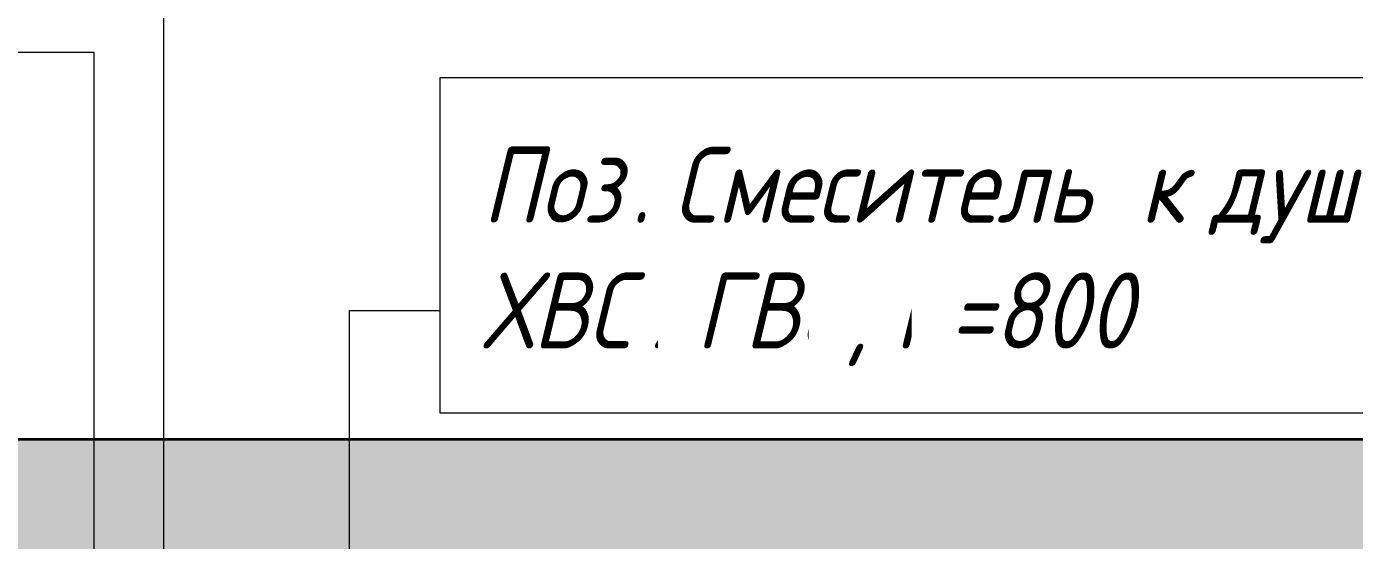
# Model space of a CAD drawing. Header units: millimetres. Extents: x -215207 to 92095, y -30385 to 123050.
# Drawn here: x 24726 to 26300, y 27091 to 27700 of the extents above; entities that cross this region are included whole.
import ezdxf

# ---------------------------------------------------------------- set-up
doc = ezdxf.new("R2010")
doc.units = ezdxf.units.MM
doc.layers.add('Аннотация', color=7, linetype='Continuous', lineweight=20)
doc.layers.add('Стены наружные', color=7, linetype='Continuous', lineweight=20)
doc.styles.add('GOST Common_I', font='GOST_Common Italic.ttf', dxfattribs={"width": 0.9, "height": 90})

msp = doc.modelspace()

# ---------------------------------------------------------------- hatches: boundary and pattern name
at = {"layer": 'Стены наружные', "lineweight": 9, "true_color": 0xc0c0c0}
h = msp.add_hatch(dxfattribs=at)
h.set_pattern_fill('FP_1', color=9, style=0, pattern_type=2)
h.set_pattern_definition([(0, (335, 35), (500, 500), [1.676, -498.324]), (0, (105, 55), (500, 500), [1.676, -498.324]), (0, (110, 135), (500, 500), [5, -495]), (0, (235, 115), (500, 500), [1.676, -498.324]), (0, (465, 185), (500, 500), [1.676, -498.324]), (0, (160, 250), (500, 500), [1.676, -498.324]), (0, (55, 265), (500, 500), [1.676, -498.324]), (0, (160, 180), (500, 500), [1.676, -498.324]), (0, (215, 210), (500, 500), [1.676, -498.324]), (0, (170, 25), (500, 500), [1.676, -498.324]), (0, (250, 55), (500, 500), [1.676, -498.324]), (0, (345, 265), (500, 500), [1.676, -498.324]), (0, (425, 320), (500, 500), [1.676, -498.324]), (0, (170, 400), (500, 500), [1.676, -498.324]), (0, (230, 310), (500, 500), [1.676, -498.324]), (0, (360, 380), (500, 500), [1.676, -498.324]), (0, (415, 95), (500, 500), [5, -495]), (0, (435, 160), (500, 500), [1.676, -498.324]), (0, (350, 110), (500, 500), [1.676, -498.324]), (0, (475, 380), (500, 500), [1.676, -498.324]), (0, (400, 240), (500, 500), [1.676, -498.324]), (0, (375, 175), (500, 500), [1.676, -498.324]), (0, (305, 140), (500, 500), [1.676, -498.324]), (0, (185, 335), (500, 500), [1.676, -498.324]), (0, (125, 325), (500, 500), [1.676, -498.324]), (0, (40, 410), (500, 500), [1.676, -498.324]), (0, (295, 405), (500, 500), [1.676, -498.324]), (0, (280, 325), (500, 500), [1.676, -498.324]), (0, (295, 235), (500, 500), [1.676, -498.324]), (0, (95, 180), (500, 500), [1.676, -498.324]), (0, (50, 110), (500, 500), [1.676, -498.324]), (0, (40, 35), (500, 500), [1.676, -498.324]), (0, (435, 285), (500, 500), [1.676, -498.324]), (0, (475, 445), (500, 500), [1.676, -498.324]), (0, (365, 460), (500, 500), [1.676, -498.324]), (0, (305, 435), (500, 500), [1.676, -498.324]), (0, (120, 450), (500, 500), [1.676, -498.324]), (0, (35, 330), (500, 500), [1.676, -498.324]), (0, (100, 375), (500, 500), [1.676, -498.324]), (45, (160, 115), (0, 500.001), [7.071, -700.036]), (26.565, (165, 120), (500.0009, 500), [11.181, -1106.854]), (26.565, (175, 125), (500.0009, 500), [11.181, -1106.854]), (0, (185, 130), (500, 500), [10, -490]), (296.565, (195, 130), (500, -500.0009), [11.181, -1106.854]), (270, (200, 120), (500, -500), [5, -495]), (213.69, (200, 115), (-500.0004, -499.99923), [18.028, -1784.748]), (225, (185, 105), (6e-14, -500.001), [7.071, -700.036]), (153.435, (180, 100), (-500.0005, -0.0004), [11.181, -1106.854]), (135, (170, 105), (-500.001, 6e-14), [7.071, -700.036]), (135, (165, 110), (-500.001, 6e-14), [7.071, -700.036]), (270, (405, 65), (500, -500), [10, -490]), (45, (375, 55), (0, 500.001), [7.071, -700.036]), (225, (405, 50), (6e-14, -500.001), [14.142, -692.965]), (180, (385, 35), (-500, -500), [10, -490]), (90, (370, 40), (-500, 500), [5, -495]), (135, (375, 35), (-500.001, 6e-14), [7.071, -700.036]), (63.435, (370, 45), (-0.0004, 500.0005), [11.181, -1106.854]), (206.565, (395, 40), (-500.0009, -500), [11.181, -1106.854]), (270, (405, 55), (500, -500), [5, -495]), (0, (395, 65), (500, 500), [10, -490]), (18.435, (380, 60), (999.99934, 500.00095), [15.812, -1565.328]), (296.565, (365, 365), (500, -500.0009), [11.181, -1106.854]), (45, (335, 355), (0, 500.001), [7.071, -700.036]), (225, (365, 350), (6e-14, -500.001), [14.142, -692.965]), (153.435, (345, 335), (-500.0005, -0.0004), [11.181, -1106.854]), (90, (330, 340), (-500, 500), [5, -495]), (180, (335, 340), (-500, -500), [5, -495]), (63.435, (330, 345), (-0.0004, 500.0005), [11.181, -1106.854]), (206.565, (355, 340), (-500.0009, -500), [11.181, -1106.854]), (225, (370, 355), (6e-14, -500.001), [7.071, -700.036]), (0, (355, 365), (500, 500), [10, -490]), (18.435, (340, 360), (999.99934, 500.00095), [15.812, -1565.328]), (315, (135, 440), (500.001, 0), [7.071, -700.036]), (45, (110, 430), (0, 500.001), [7.071, -700.036]), (225, (140, 425), (6e-14, -500.001), [14.142, -692.965]), (180, (120, 415), (-500, -500), [10, -490]), (90, (105, 420), (-500, 500), [5, -495]), (135, (110, 415), (-500.001, 6e-14), [7.071, -700.036]), (45, (105, 425), (0, 500.001), [7.071, -700.036]), (180, (130, 415), (-500, -500), [10, -490]), (270, (140, 435), (500, -500), [10, -490]), (0, (125, 440), (500, 500), [10, -490]), (26.565, (115, 435), (500.0009, 500), [11.181, -1106.854])])
h.paths.add_polyline_path([(25415.8, 26760.3), (27714, 26760.3), (27714, 27210.3), (17141, 27210.3), (17141, 26760.3), (25194.6, 26760.3)])

# ---------------------------------------------------------------- linework, layer by layer
at = {"layer": 'Аннотация', "color": 5, "lineweight": 9, "true_color": 0x0000ff}
for p, q in [((24888.6, 26486.7), (24888.6, 28192.5)), ((24806, 27669.1), (24550.3, 27669.1)), ((24806, 26480.6), (24806, 27669.1)), ((25108.5, 27363.3), (25216.1, 27363.3)), ((25108.5, 26673.2), (25108.5, 27363.3))]:
    msp.add_line(p, q, dxfattribs=at)
at = {"layer": 'Аннотация', "color": 5, "lineweight": 9, "true_color": 0x0000ff, "flags": 128}
msp.add_lwpolyline([(25216.1, 27639.5), (27108, 27639.5), (27108, 27241.5), (25216.1, 27241.5)], close=True, dxfattribs=at)
at = {"layer": 'Стены наружные', "lineweight": 35}
msp.add_line((27714, 27210.3), (17141, 27210.3), dxfattribs=at)

# ---------------------------------------------------------------- next in the draw order: texts
at = {"layer": 'Аннотация', "color": 5, "lineweight": 9, "true_color": 0x0000ff, "insert": (25266.1, 27557.2), "char_height": 90, "width": 212.848, "attachment_point": 1, "style": 'GOST Common_I', "bg_fill": 2}
msp.add_mtext('Поз', dxfattribs=at)

# ---------------------------------------------------------------- next in the draw order: texts
at = {"layer": 'Аннотация', "color": 5, "lineweight": 9, "true_color": 0x0000ff, "insert": (25441.7, 27557.2), "char_height": 90, "width": 61.329, "attachment_point": 1, "style": 'GOST Common_I', "bg_fill": 2}
msp.add_mtext('. ', dxfattribs=at)

# ---------------------------------------------------------------- next in the draw order: texts
at = {"layer": 'Аннотация', "color": 5, "lineweight": 9, "true_color": 0x0000ff, "insert": (25492.3, 27557.2), "char_height": 90, "width": 638.544, "attachment_point": 1, "style": 'GOST Common_I', "bg_fill": 2}
msp.add_mtext('Смеситель', dxfattribs=at)

# ---------------------------------------------------------------- next in the draw order: texts
at = {"layer": 'Аннотация', "color": 5, "lineweight": 9, "true_color": 0x0000ff, "char_height": 90, "attachment_point": 1, "style": 'GOST Common_I', "bg_fill": 2}
for s, insert, width in [('\\fGOST Common|b0|i1|c204|p34|;\\W.9; ', (26019.2, 27557.2), 32.468), ('ХВС', (25266.1, 27408.3), 238.101)]:
    msp.add_mtext(s, dxfattribs=dict(at, insert=insert, width=width))

# ---------------------------------------------------------------- next in the draw order: texts
at = {"layer": 'Аннотация', "color": 5, "lineweight": 9, "true_color": 0x0000ff, "char_height": 90, "width": 68.544, "attachment_point": 1, "style": 'GOST Common_I', "bg_fill": 2}
for s, insert in [('\\fGOST Common|b0|i1|c204|p34|;\\W.9;к', (26046, 27557.2)), ('\\fGOST Common|b0|i1|c204|p34|;\\W.9;/', (25462.6, 27408.3))]:
    msp.add_mtext(s, dxfattribs=dict(at, insert=insert))

# ---------------------------------------------------------------- next in the draw order: texts
at = {"layer": 'Аннотация', "color": 5, "lineweight": 9, "true_color": 0x0000ff, "char_height": 90, "attachment_point": 1, "style": 'GOST Common_I', "bg_fill": 2}
for s, insert, width in [('\\fGOST Common|b0|i1|c204|p34|;\\W.9; ', (26102.5, 27557.2), 32.468), ('ГВС', (25519.1, 27408.3), 216.456)]:
    msp.add_mtext(s, dxfattribs=dict(at, insert=insert, width=width))

# ---------------------------------------------------------------- next in the draw order: texts
for s, insert, width in [('душевому', (26129.3, 27557.2), 580.823), (', ', (25697.7, 27408.3), 68.544)]:
    msp.add_mtext(s, dxfattribs=dict(at, insert=insert, width=width))

# ---------------------------------------------------------------- next in the draw order: texts
at = {"layer": 'Аннотация', "color": 5, "lineweight": 9, "true_color": 0x0000ff, "insert": (25754.3, 27408.3), "char_height": 90, "width": 79.367, "attachment_point": 1, "style": 'GOST Common_I', "bg_fill": 2}
msp.add_mtext('\\fGOST Common|b0|i1|c204|p34|;\\W.9;Н', dxfattribs=at)

# ---------------------------------------------------------------- next in the draw order: texts
at = {"layer": 'Аннотация', "color": 5, "lineweight": 9, "true_color": 0x0000ff, "insert": (25819.8, 27408.3), "char_height": 90, "width": 274.177, "attachment_point": 1, "style": 'GOST Common_I', "bg_fill": 2}
msp.add_mtext('=800', dxfattribs=at)

doc.saveas('drawing.dxf')
